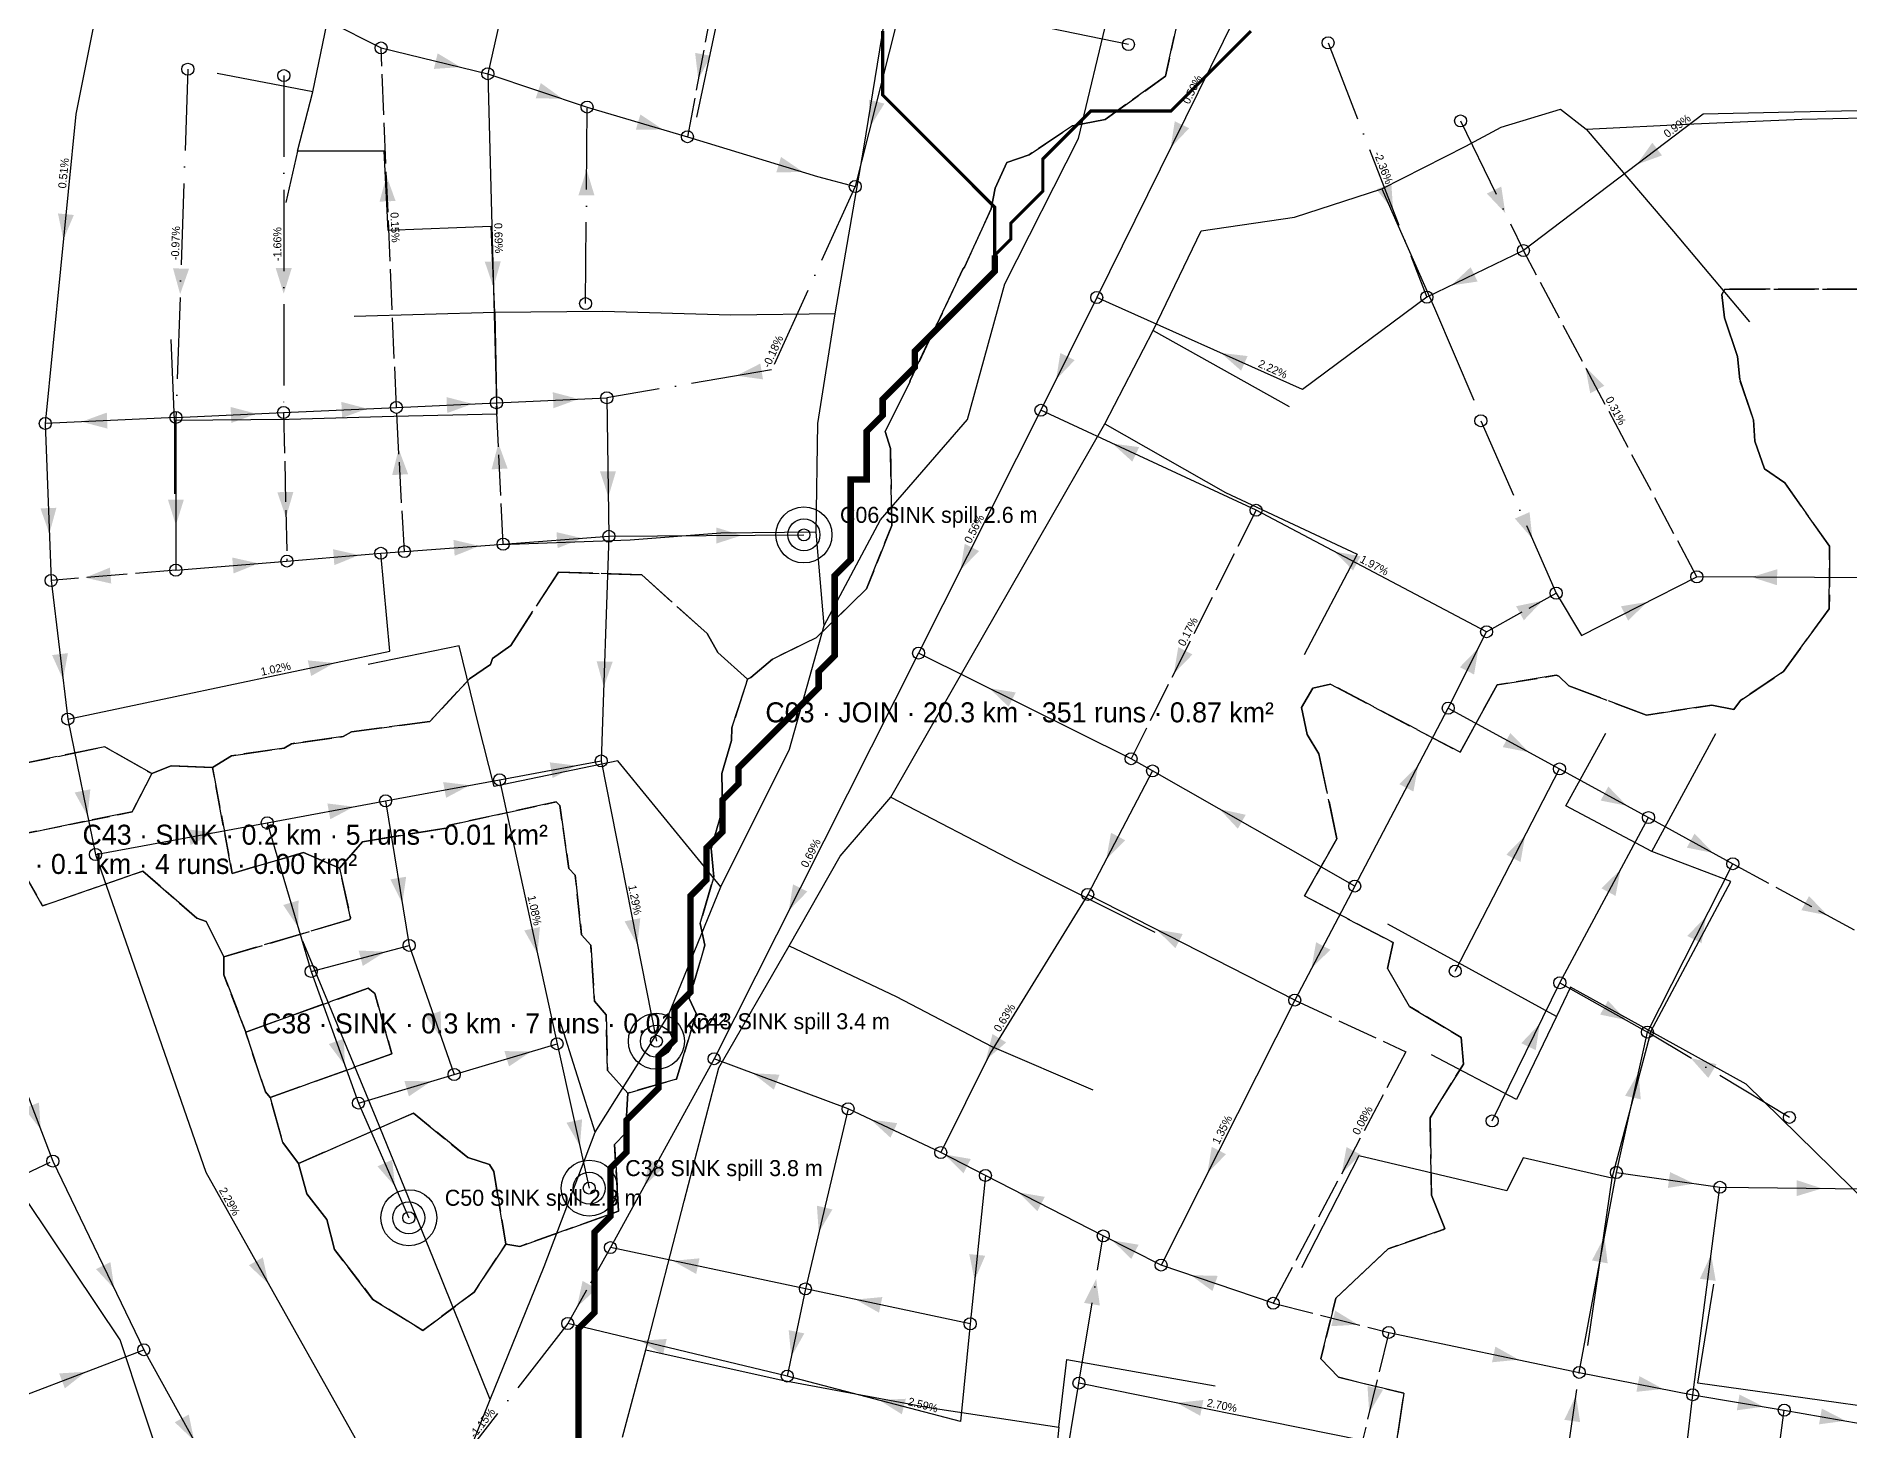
# Model space of a CAD drawing. Header units: metres. Extents: x 441395 to 476894, y 2561381 to 2578972.
# Drawn here: x 450240.7 to 450693.9, y 2568532.2 to 2568880.6 of the extents above; entities that cross this region are included whole.
import ezdxf
from ezdxf.enums import TextEntityAlignment as Align

# ---------------------------------------------------------------- set-up
doc = ezdxf.new("R2010")
doc.units = ezdxf.units.M
doc.header["$LTSCALE"] = 8
doc.linetypes.add('DASHDOT', pattern=[3.556, 2.54, -0.508, 0, -0.508])
doc.linetypes.add('DASHED', pattern=[1.524, 1.27, -0.254])
for name, color, linetype in [('A_ARROWS', 7, 'Continuous'), ('A_BUILT_2006', 252, 'Continuous'), ('A_CATCH_LABEL', 7, 'Continuous'), ('A_CATCHMENTS', 7, 'Continuous'), ('A_GRADIENT', 8, 'Continuous'), ('A_JUNCTIONS', 8, 'Continuous'), ('A_OUTLET_LABEL', 7, 'Continuous'), ('A_OUTLETS', 7, 'Continuous'), ('A_RUNS', 7, 'Continuous'), ('A_STREAMS', 5, 'Continuous')]:
    doc.layers.add(name, color=color, linetype=linetype)

msp = doc.modelspace()

# ---------------------------------------------------------------- linework, layer by layer
at = {"layer": 'A_ARROWS', "color": 3}
for points in [[(450346.73, 2568872.87), (450340.04, 2568872.42), (450340.98, 2568876.31)], [(450406.11, 2568869.77), (450405.33, 2568876.43), (450409.26, 2568875.69)], [(450372.2, 2568864.96), (450365.5, 2568865.1), (450366.77, 2568868.89)], [(450397.22, 2568857.31), (450390.51, 2568857.21), (450391.65, 2568861.05)], [(450449.12, 2568858.04), (450448.75, 2568864.74), (450452.63, 2568863.76)], [(450378.22, 2568847.25), (450380.17, 2568840.83), (450376.17, 2568840.87)], [(450432.34, 2568846.65), (450425.63, 2568846.6), (450426.8, 2568850.43)], [(450328.2, 2568845.74), (450330.47, 2568839.43), (450326.47, 2568839.26)], [(450247.46, 2568829.76), (450246.09, 2568836.32), (450250.07, 2568835.93)], [(450354.93, 2568817.9), (450352.76, 2568824.25), (450356.76, 2568824.35)], [(450276.63, 2568816.15), (450274.85, 2568822.61), (450278.85, 2568822.48)], [(450302.52, 2568816.25), (450300.52, 2568822.65), (450304.52, 2568822.65)], [(450415.65, 2568795.77), (450421.62, 2568798.81), (450422.29, 2568794.87)], [(450295.73, 2568786.27), (450289.43, 2568783.98), (450289.24, 2568787.97)], [(450323.4, 2568787.54), (450317.1, 2568785.24), (450316.92, 2568789.24)], [(450349.68, 2568788.74), (450343.38, 2568786.45), (450343.2, 2568790.44)], [(450376.24, 2568789.95), (450369.93, 2568787.66), (450369.75, 2568791.66)], [(450251.99, 2568784.27), (450258.3, 2568786.56), (450258.48, 2568782.56)], [(450356.17, 2568778.88), (450358.47, 2568772.58), (450354.47, 2568772.39)], [(450331.25, 2568777.45), (450333.6, 2568771.17), (450329.61, 2568770.95)], [(450383.65, 2568765.5), (450381.55, 2568771.87), (450385.55, 2568771.93)], [(450303.07, 2568760.32), (450300.93, 2568766.67), (450304.93, 2568766.76)], [(450243.95, 2568756.31), (450241.72, 2568762.64), (450245.71, 2568762.78)], [(450275.57, 2568758.45), (450273.57, 2568764.85), (450277.57, 2568764.85)], [(450377.21, 2568755.17), (450370.97, 2568752.7), (450370.68, 2568756.69)], [(450417.04, 2568755.9), (450410.65, 2568753.85), (450410.63, 2568757.85)], [(450321.38, 2568750.97), (450315.17, 2568748.45), (450314.84, 2568752.43)], [(450351.46, 2568753.25), (450345.23, 2568750.78), (450344.93, 2568754.77)], [(450252.87, 2568745.32), (450259.08, 2568747.83), (450259.41, 2568743.85)], [(450296.2, 2568748.89), (450289.98, 2568746.37), (450289.65, 2568750.36)], [(450247.37, 2568719.88), (450244.62, 2568725.99), (450248.59, 2568726.47)], [(450315.21, 2568724.02), (450309.36, 2568720.75), (450308.53, 2568724.66)], [(450332.16, 2568663.96), (450329.16, 2568669.95), (450333.11, 2568670.6)], [(450365.94, 2568651.36), (450362.63, 2568657.19), (450366.54, 2568658.04)], [(450327.94, 2568651.89), (450322.27, 2568648.31), (450321.24, 2568652.18)], [(450341.93, 2568630.34), (450337.94, 2568635.72), (450341.72, 2568637.04)], [(450364.38, 2568626.96), (450358.82, 2568623.22), (450357.67, 2568627.05)], [(450339.37, 2568619.5), (450333.81, 2568615.75), (450332.67, 2568619.59)], [(450376.53, 2568603.34), (450373.18, 2568609.16), (450377.09, 2568610.03)]]:
    msp.add_solid(points, dxfattribs=at)
at = {"layer": 'A_ARROWS', "color": 1}
for points in [[(450524.16, 2568852.74), (450525.2, 2568859.36), (450528.79, 2568857.59)], [(450640.66, 2568848.53), (450644.55, 2568853.99), (450646.97, 2568850.81)], [(450579.77, 2568837.09), (450575.59, 2568842.33), (450579.32, 2568843.78)], [(450607.8, 2568836.4), (450603.2, 2568841.28), (450606.8, 2568843.03)], [(450594.25, 2568818.32), (450599.14, 2568822.9), (450600.88, 2568819.3)], [(450495.55, 2568794.82), (450496.59, 2568801.44), (450500.18, 2568799.67)], [(450536.74, 2568801.47), (450543.4, 2568800.69), (450541.77, 2568797.03)], [(450627.79, 2568797.97), (450632.56, 2568793.26), (450629.03, 2568791.38)], [(450509.63, 2568778.82), (450516.28, 2568777.94), (450514.59, 2568774.31)], [(450614.59, 2568755.03), (450610.19, 2568760.09), (450613.86, 2568761.69)], [(450471.62, 2568747.17), (450472.71, 2568753.78), (450476.28, 2568751.98)], [(450565.03, 2568751.88), (450571.62, 2568750.67), (450569.76, 2568747.13)], [(450669.34, 2568745.47), (450675.75, 2568747.43), (450675.73, 2568743.43)], [(450617.07, 2568739.54), (450612.44, 2568734.69), (450610.5, 2568738.19)], [(450643.31, 2568739.28), (450638.51, 2568734.6), (450636.7, 2568738.17)], [(450524.97, 2568721.35), (450526.06, 2568727.96), (450529.64, 2568726.16)], [(450601.1, 2568727.75), (450600, 2568721.14), (450596.43, 2568722.94)], [(450478.84, 2568717.71), (450485.46, 2568716.65), (450483.68, 2568713.07)], [(450253.51, 2568685.77), (450250.27, 2568691.65), (450254.19, 2568692.45)], [(450536.38, 2568687.52), (450542.93, 2568686.09), (450540.96, 2568682.61)], [(450508.06, 2568674.99), (450509.27, 2568681.59), (450512.81, 2568679.72)], [(450428.71, 2568662.1), (450429.81, 2568668.72), (450433.38, 2568666.92)], [(450520.57, 2568657.45), (450527.18, 2568656.32), (450525.36, 2568652.76)], [(450559.32, 2568647.65), (450560.52, 2568654.24), (450564.07, 2568652.38)], [(450478, 2568624.81), (450479.65, 2568631.31), (450483.06, 2568629.22)], [(450419.71, 2568621.53), (450426.41, 2568621.16), (450425.01, 2568617.42)], [(450241.78, 2568607.51), (450237.62, 2568612.77), (450241.35, 2568614.2)], [(450449.2, 2568609.96), (450455.84, 2568609.04), (450454.14, 2568605.42)], [(450533.34, 2568596.5), (450534.44, 2568603.12), (450538.01, 2568601.31)], [(450566.9, 2568596.47), (450568.12, 2568603.07), (450571.66, 2568601.2)], [(450392.6, 2568593.32), (450393.93, 2568599.89), (450397.43, 2568597.97)], [(450467.61, 2568601.24), (450474.22, 2568600.1), (450472.4, 2568596.54)], [(450486.09, 2568591.77), (450492.7, 2568590.64), (450490.87, 2568587.08)], [(450436.23, 2568581.74), (450435.76, 2568588.43), (450439.65, 2568587.5)], [(450509.54, 2568579.78), (450516.15, 2568578.68), (450514.35, 2568575.11)], [(450298.69, 2568568.95), (450293.81, 2568573.55), (450297.3, 2568575.51)], [(450399.74, 2568574.65), (450406.42, 2568575.28), (450405.59, 2568571.37)], [(450475.18, 2568569.77), (450473.84, 2568576.34), (450477.82, 2568575.93)], [(450260.19, 2568567.69), (450255.61, 2568572.59), (450259.21, 2568574.33)], [(450529.21, 2568571.07), (450535.91, 2568570.9), (450534.62, 2568567.11)], [(450375.8, 2568563.09), (450377.2, 2568569.65), (450380.68, 2568567.69)], [(450505.55, 2568570.13), (450506.48, 2568563.49), (450502.53, 2568564.15)], [(450445.45, 2568564.98), (450452.12, 2568565.61), (450451.29, 2568561.7)], [(450429.36, 2568550.67), (450428.71, 2568557.34), (450432.62, 2568556.53)], [(450391.55, 2568554.68), (450398.24, 2568555.14), (450397.31, 2568551.25)], [(450253.09, 2568546.94), (450247.82, 2568542.79), (450246.4, 2568546.53)], [(450573.79, 2568536.7), (450573.36, 2568543.39), (450577.25, 2568542.44)], [(450451.31, 2568539.88), (450458, 2568540.19), (450456.99, 2568536.32)], [(450525.67, 2568539.18), (450532.34, 2568539.88), (450531.55, 2568535.95)], [(450280.15, 2568529.69), (450275.3, 2568534.32), (450278.79, 2568536.26)]]:
    msp.add_solid(points, dxfattribs=at)
at = {"layer": 'A_ARROWS', "color": 2}
for points in [[(450382.5, 2568717.99), (450380.72, 2568724.45), (450384.72, 2568724.31)], [(450613.73, 2568701.69), (450607.16, 2568703), (450609.07, 2568706.51)], [(450375.64, 2568698.38), (450369.72, 2568695.25), (450368.99, 2568699.19)], [(450586.04, 2568698.49), (450584.84, 2568691.89), (450581.3, 2568693.75)], [(450349.02, 2568693.46), (450343.09, 2568690.33), (450342.36, 2568694.26)], [(450638.2, 2568688.33), (450631.63, 2568689.64), (450633.54, 2568693.15)], [(450320.08, 2568688.11), (450314.15, 2568684.98), (450313.43, 2568688.91)], [(450612.77, 2568680.89), (450611.61, 2568674.29), (450608.06, 2568676.12)], [(450659.75, 2568676.56), (450653.17, 2568677.87), (450655.09, 2568681.39)], [(450636.61, 2568672.4), (450635.35, 2568665.82), (450631.82, 2568667.71)], [(450688.36, 2568660.94), (450681.78, 2568662.26), (450683.7, 2568665.77)], [(450390.9, 2568653.59), (450387.7, 2568659.48), (450391.63, 2568660.25)], [(450657.95, 2568660.62), (450656.84, 2568654.01), (450653.27, 2568655.82)], [(450638.06, 2568634.78), (450631.5, 2568636.17), (450633.46, 2568639.66)], [(450616.42, 2568633.9), (450615.4, 2568627.27), (450611.81, 2568629.03)], [(450654.09, 2568625.35), (450660.6, 2568623.77), (450658.54, 2568620.34)], [(450641.09, 2568621.69), (450641.65, 2568615.01), (450637.75, 2568615.87)], [(450655.04, 2568593.94), (450648.43, 2568592.86), (450648.99, 2568596.82)], [(450687, 2568592.74), (450680.58, 2568590.81), (450680.62, 2568594.81)], [(450632.58, 2568580.68), (450633.38, 2568574.02), (450629.45, 2568574.75)], [(450659.24, 2568576.26), (450660.39, 2568569.65), (450656.42, 2568570.17)], [(450571.01, 2568558.71), (450564.32, 2568558.33), (450565.29, 2568562.21)], [(450611.17, 2568549.96), (450604.49, 2568549.31), (450605.31, 2568553.23)], [(450647.23, 2568542.65), (450640.56, 2568541.93), (450641.33, 2568545.85)], [(450625.45, 2568540.98), (450626.51, 2568534.35), (450622.55, 2568534.93)], [(450672.31, 2568538.22), (450665.67, 2568537.31), (450666.33, 2568541.25)], [(450692.86, 2568534.69), (450686.21, 2568533.81), (450686.9, 2568537.75)]]:
    msp.add_solid(points, dxfattribs=at)
at = {"layer": 'A_ARROWS', "color": 4}
for points in [[(450285.16, 2568681.65), (450279.23, 2568678.52), (450278.5, 2568682.45)], [(450306.11, 2568657.97), (450302.38, 2568663.55), (450306.22, 2568664.68)], [(450317.81, 2568623.46), (450313.77, 2568628.81), (450317.53, 2568630.16)], [(450330.35, 2568593.21), (450325.95, 2568598.27), (450329.61, 2568599.87)]]:
    msp.add_solid(points, dxfattribs=at)
at = {"layer": 'A_BUILT_2006', "color": 252}
for points in [[(450309.76, 2568866.72), (450317.74, 2568905)], [(450447.5, 2568852.59), (450453.78, 2568891.06)], [(450501.11, 2568855.07), (450508.75, 2568886.68)], [(450410.44, 2568882.66), (450405.68, 2568860.34)], [(450309.76, 2568866.72), (450285.87, 2568871.26)], [(450305.94, 2568851.87), (450309.76, 2568866.72)], [(450606.75, 2568857.9), (450621.61, 2568862.36), (450628.05, 2568857.36)], [(450597.91, 2568853.13), (450606.75, 2568857.9)], [(450628.05, 2568857.36), (450654.93, 2568858.74)], [(450628.05, 2568857.36), (450649.81, 2568831.78)], [(450654.93, 2568858.74), (450681.92, 2568859.88)], [(450681.92, 2568859.88), (450705.11, 2568860.34)], [(450305.94, 2568851.87), (450303.05, 2568839.02)], [(450327.59, 2568851.89), (450305.94, 2568851.87)], [(450328.58, 2568832.02), (450327.59, 2568851.89)], [(450440.35, 2568811.24), (450447.5, 2568852.59)], [(450482.69, 2568818.71), (450501.11, 2568855.07)], [(450576.97, 2568842.45), (450597.91, 2568853.13)], [(450555.12, 2568835.39), (450576.97, 2568842.45)], [(450576.97, 2568842.45), (450590.11, 2568812.65)], [(450531.83, 2568831.96), (450555.12, 2568835.39)], [(450354.36, 2568833.07), (450328.58, 2568832.02)], [(450355.29, 2568811.59), (450354.36, 2568833.07)], [(450519.82, 2568807.09), (450531.83, 2568831.96)], [(450649.81, 2568831.78), (450668.79, 2568809.24)], [(450473.4, 2568784.82), (450482.69, 2568818.71)], [(450355.29, 2568811.59), (450320.09, 2568810.54)], [(450382.29, 2568811.86), (450355.29, 2568811.59)], [(450355.29, 2568811.59), (450355.74, 2568786.14)], [(450414.22, 2568810.93), (450382.29, 2568811.86)], [(450440.35, 2568811.24), (450414.22, 2568810.93)], [(450436.03, 2568783.83), (450440.35, 2568811.24)], [(450590.11, 2568812.65), (450599.9, 2568789.68)], [(450507.74, 2568783.77), (450519.82, 2568807.09)], [(450519.82, 2568807.09), (450553.76, 2568788.1)], [(450275.23, 2568784.56), (450274.35, 2568804.83)], [(450275.23, 2568784.56), (450275.2, 2568766.28)], [(450303.85, 2568784.87), (450275.23, 2568784.56)], [(450330.04, 2568785.61), (450303.85, 2568784.87)], [(450355.74, 2568786.14), (450330.04, 2568785.61)], [(450435.6, 2568756.73), (450436.03, 2568783.83)], [(450451.62, 2568759.79), (450473.4, 2568784.82)], [(450490.84, 2568754.27), (450507.74, 2568783.77)], [(450507.74, 2568783.77), (450537.84, 2568766.59)], [(450537.84, 2568766.59), (450570.8, 2568751.22)], [(450411.79, 2568756.47), (450389.13, 2568754.72)], [(450435.6, 2568756.73), (450411.79, 2568756.47)], [(450437.6, 2568733.36), (450435.6, 2568756.73)], [(450437.6, 2568733.36), (450451.62, 2568759.79)], [(450389.13, 2568754.72), (450356.82, 2568753.52)], [(450473.94, 2568724.76), (450490.84, 2568754.27)], [(450570.8, 2568751.22), (450557.53, 2568726.08)], [(450428.92, 2568702.51), (450437.6, 2568733.36)], [(450346.4, 2568728.28), (450323.66, 2568723.66)], [(450351.08, 2568708.92), (450346.4, 2568728.28)], [(450454.24, 2568690.52), (450473.94, 2568724.76)], [(450355.08, 2568693.17), (450351.08, 2568708.92)], [(450622.92, 2568688.35), (450632.96, 2568706.45)], [(450644.38, 2568676.89), (450660.41, 2568706.39)], [(450411.78, 2568668.07), (450428.92, 2568702.51)], [(450386.04, 2568699.53), (450355.08, 2568693.17)], [(450411.78, 2568668.07), (450386.04, 2568699.53)], [(450441.55, 2568675.71), (450454.24, 2568690.52)], [(450454.24, 2568690.52), (450485.66, 2568674.19)], [(450644.38, 2568676.89), (450622.92, 2568688.35)], [(450428.86, 2568653.34), (450441.55, 2568675.71)], [(450664.18, 2568669.42), (450644.38, 2568676.89)], [(450485.66, 2568674.19), (450520.23, 2568656.77)], [(450398.57, 2568635.87), (450411.78, 2568668.07)], [(450644.19, 2568631.95), (450664.18, 2568669.42)], [(450598.65, 2568647.69), (450578.47, 2568658.73)], [(450325.62, 2568610.32), (450307.31, 2568654.48)], [(450411.24, 2568622.83), (450428.86, 2568653.34)], [(450428.86, 2568653.34), (450455.61, 2568640.72)], [(450620.59, 2568635.7), (450598.65, 2568647.69)], [(450624.11, 2568643), (450620.59, 2568635.7)], [(450644.19, 2568631.95), (450624.11, 2568643)], [(450455.61, 2568640.72), (450479.48, 2568628.23)], [(450380.37, 2568606.76), (450371.51, 2568634.78)], [(450380.37, 2568606.76), (450398.57, 2568635.87)], [(450620.59, 2568635.7), (450610.58, 2568615)], [(450644.19, 2568631.95), (450634.44, 2568595.3)], [(450667.99, 2568618.82), (450644.19, 2568631.95)], [(450479.48, 2568628.23), (450504.73, 2568617.4)], [(450610.58, 2568615), (450589.32, 2568626.12)], [(450402.55, 2568589.54), (450411.24, 2568622.83)], [(450689.46, 2568597.75), (450667.99, 2568618.82)], [(450339.97, 2568575.13), (450325.62, 2568610.32)], [(450367.58, 2568573.25), (450380.37, 2568606.76)], [(450571.2, 2568600.88), (450556.84, 2568572.87)], [(450608.21, 2568592.17), (450571.2, 2568600.88)], [(450612.26, 2568600.37), (450608.21, 2568592.17)], [(450634.44, 2568595.3), (450612.26, 2568600.37)], [(450710.92, 2568576.67), (450689.46, 2568597.75)], [(450634.44, 2568595.3), (450628.32, 2568553.49)], [(450261.67, 2568554.91), (450238.35, 2568589.75)], [(450393.02, 2568552.39), (450402.55, 2568589.54)], [(450354.08, 2568540.01), (450339.97, 2568575.13)], [(450354.08, 2568540.01), (450367.58, 2568573.25)], [(450655.89, 2568544.12), (450659.88, 2568568.84)], [(450273.14, 2568520.27), (450261.67, 2568554.91)], [(450387.17, 2568530.63), (450393.02, 2568552.39)], [(450393.02, 2568552.39), (450427.11, 2568544.81)], [(450496.21, 2568533.14), (450498.23, 2568550)], [(450498.23, 2568550), (450535.31, 2568543.46)], [(450427.11, 2568544.81), (450463.71, 2568538.03)], [(450678.6, 2568540.93), (450655.89, 2568544.12)], [(450338.73, 2568501.56), (450354.08, 2568540.01)], [(450708.31, 2568536.75), (450678.6, 2568540.93)], [(450463.71, 2568538.03), (450496.21, 2568533.14)], [(450496.21, 2568533.14), (450492.64, 2568498.16)]]:
    msp.add_lwpolyline(points, dxfattribs=at)
at = {"layer": 'A_CATCHMENTS', "color": 3, "linetype": 'DASHED'}
msp.add_lwpolyline([(450526.49, 2568887.02), (450522.89, 2568870.58), (450507.81, 2568859.81), (450499.61, 2568858.23), (450488.79, 2568850.99), (450483.24, 2568849.08), (450480.31, 2568842.61), (450479.31, 2568837.45), (450472.62, 2568822.89), (450472.2, 2568822.36), (450465.83, 2568808.7), (450465.65, 2568808.47), (450459.09, 2568794.6), (450458.99, 2568794.13), (450452.79, 2568781.85), (450454.12, 2568777.57), (450454.47, 2568758.38), (450448.19, 2568742.53), (450435.6, 2568730.31), (450424.63, 2568724.99), (450419.26, 2568720.39), (450418.46, 2568719.97), (450411.04, 2568726.62), (450408.34, 2568731.34), (450391.99, 2568746.01), (450371.16, 2568746.73), (450359.28, 2568728.41), (450354.66, 2568725.12), (450354.15, 2568723.6), (450348.91, 2568720.02), (450339.05, 2568709.4), (450319.42, 2568706.83), (450317.37, 2568705.61), (450304.45, 2568703.84), (450302.6, 2568702.72), (450289.48, 2568700.85), (450284.74, 2568697.91), (450274.41, 2568698.34), (450269.55, 2568696.36), (450269.55, 2568696.36), (450257.82, 2568703.08), (450234.11, 2568698.23)], dxfattribs=at)
at = {"layer": 'A_CATCHMENTS', "color": 1, "linetype": 'DASHED'}
for points in [[(450235.64, 2568674.9), (450242.27, 2568663.34), (450267.33, 2568672.04), (450280.78, 2568660.25), (450283.16, 2568659.45), (450287.51, 2568650.59), (450287.53, 2568646.14), (450293.05, 2568631.81), (450293.04, 2568631.59), (450297.95, 2568616.84), (450299.1, 2568615.42), (450302.27, 2568604.19), (450306.23, 2568598.95), (450308.31, 2568591.43), (450313.26, 2568584.94), (450315.24, 2568577.48), (450324.82, 2568565.03), (450337.31, 2568557.23), (450350.08, 2568566.86), (450358.02, 2568578.8), (450361.49, 2568578.25), (450386.22, 2568587.06), (450385.19, 2568603.7), (450387.95, 2568606.57), (450388.49, 2568616.56), (450400.66, 2568620.06), (450405.61, 2568636.46), (450403.87, 2568640.21), (450407.78, 2568653.53), (450406.6, 2568658.93), (450409.98, 2568670.58), (450409.32, 2568677.65), (450412.2, 2568687.63), (450412.03, 2568696.37), (450414.41, 2568704.67), (450414.51, 2568707.77), (450418.46, 2568719.97), (450419.26, 2568720.39), (450424.63, 2568724.99), (450435.6, 2568730.31), (450448.19, 2568742.53), (450454.47, 2568758.38), (450454.12, 2568777.57), (450452.79, 2568781.85), (450458.99, 2568794.13), (450459.09, 2568794.6), (450465.65, 2568808.47), (450465.83, 2568808.7), (450472.2, 2568822.36), (450472.62, 2568822.89), (450479.31, 2568837.45), (450480.31, 2568842.61), (450483.24, 2568849.08), (450488.79, 2568850.99), (450499.61, 2568858.23), (450507.81, 2568859.81), (450522.89, 2568870.58), (450526.49, 2568887.02)], [(450734.95, 2568817.46), (450662.69, 2568817.39), (450661.88, 2568816.1), (450662.57, 2568810.2), (450665.82, 2568800.58), (450666.39, 2568794.8), (450669.81, 2568784.78), (450670.19, 2568779.4), (450672.57, 2568772.53), (450677.63, 2568768.98), (450688.85, 2568753.19), (450688.76, 2568737.57), (450677.29, 2568721.91), (450666.54, 2568714.64), (450664.9, 2568712.4), (450659.41, 2568713.5), (450643.11, 2568710.96), (450623.69, 2568718.34), (450621.15, 2568720.71), (450620.54, 2568720.93), (450605.74, 2568718.54), (450596.53, 2568701.69), (450564.09, 2568718.74), (450559.73, 2568717.73), (450556.83, 2568712.86), (450558.26, 2568706.12), (450561.21, 2568701.35), (450565.73, 2568680.07), (450557.61, 2568665.8), (450579.76, 2568654.15), (450578.38, 2568647.67), (450583.87, 2568638.22), (450596.73, 2568630.47), (450597.34, 2568623.81), (450588.99, 2568610.41), (450589.36, 2568591.07), (450592.7, 2568582.73), (450592.37, 2568582.49), (450578.53, 2568577.64), (450565.49, 2568565.36), (450561.66, 2568550.14), (450566.08, 2568545.55), (450582.45, 2568541.56), (450579.03, 2568518.16)], [(450234.11, 2568698.23), (450257.82, 2568703.08), (450269.55, 2568696.36), (450264.6, 2568686.83), (450237.05, 2568681.21)]]:
    msp.add_lwpolyline(points, dxfattribs=at)
at = {"layer": 'A_CATCHMENTS', "color": 2, "linetype": 'DASHED'}
msp.add_lwpolyline([(450579.03, 2568518.16), (450582.45, 2568541.56), (450566.08, 2568545.55), (450561.66, 2568550.14), (450565.49, 2568565.36), (450578.53, 2568577.64), (450592.37, 2568582.49), (450592.7, 2568582.73), (450589.36, 2568591.07), (450588.99, 2568610.41), (450597.34, 2568623.81), (450596.73, 2568630.47), (450583.87, 2568638.22), (450578.38, 2568647.67), (450579.76, 2568654.15), (450557.61, 2568665.8), (450565.73, 2568680.07), (450561.21, 2568701.35), (450558.26, 2568706.12), (450556.83, 2568712.86), (450559.73, 2568717.73), (450564.09, 2568718.74), (450596.53, 2568701.69), (450605.74, 2568718.54), (450620.54, 2568720.93), (450621.15, 2568720.71), (450623.69, 2568718.34), (450643.11, 2568710.96), (450659.41, 2568713.5), (450664.9, 2568712.4), (450666.54, 2568714.64), (450677.29, 2568721.91), (450688.76, 2568737.57), (450688.85, 2568753.19), (450677.63, 2568768.98), (450672.57, 2568772.53), (450670.19, 2568779.4), (450669.81, 2568784.78), (450666.39, 2568794.8), (450665.82, 2568800.58), (450662.57, 2568810.2), (450661.88, 2568816.1), (450662.69, 2568817.39), (450734.95, 2568817.46)], dxfattribs=at)
msp.add_lwpolyline([(450317.37, 2568705.61), (450319.42, 2568706.83), (450339.05, 2568709.4), (450348.91, 2568720.02), (450354.15, 2568723.6), (450354.66, 2568725.12), (450359.28, 2568728.41), (450371.16, 2568746.73), (450391.99, 2568746.01), (450408.34, 2568731.34), (450411.04, 2568726.62), (450418.46, 2568719.97), (450414.51, 2568707.77), (450414.41, 2568704.67), (450412.03, 2568696.37), (450412.2, 2568687.63), (450409.32, 2568677.65), (450409.98, 2568670.58), (450406.6, 2568658.93), (450407.78, 2568653.53), (450403.87, 2568640.21), (450405.61, 2568636.46), (450400.66, 2568620.06), (450388.49, 2568616.56), (450383.41, 2568622.23), (450383.07, 2568636.12), (450380.15, 2568639.55), (450379.24, 2568653.55), (450376.95, 2568656.12), (450375.38, 2568670.98), (450373.78, 2568672.7), (450371.49, 2568688.4), (450370.63, 2568689.29), (450343.85, 2568683.46), (450343.64, 2568682.86), (450322.22, 2568679.36), (450316.48, 2568672.71), (450307.42, 2568676.67), (450289.64, 2568671.41), (450284.74, 2568697.91), (450289.48, 2568700.85), (450302.6, 2568702.72), (450304.45, 2568703.84), (450317.37, 2568705.61)], close=True, dxfattribs=at)
at = {"layer": 'A_CATCHMENTS', "color": 4, "linetype": 'DASHED'}
for points in [[(450319.22, 2568660.34), (450319.05, 2568659.91), (450287.51, 2568650.59), (450283.16, 2568659.45), (450280.78, 2568660.25), (450267.33, 2568672.04), (450242.27, 2568663.34), (450235.64, 2568674.9), (450237.05, 2568681.21), (450264.6, 2568686.83), (450269.55, 2568696.36), (450274.41, 2568698.34), (450284.74, 2568697.91), (450289.64, 2568671.41), (450307.42, 2568676.67), (450316.48, 2568672.71), (450319.22, 2568660.34)], [(450329.52, 2568626.35), (450299.1, 2568615.42), (450297.95, 2568616.84), (450293.04, 2568631.59), (450293.05, 2568631.81), (450323.59, 2568642.78), (450325.27, 2568641.42), (450329.52, 2568626.35)], [(450306.23, 2568598.95), (450334.96, 2568611.57), (450348.53, 2568600.44), (450353.95, 2568598.72), (450355.03, 2568596.97), (450358.02, 2568578.8), (450350.08, 2568566.86), (450337.31, 2568557.23), (450324.82, 2568565.03), (450315.24, 2568577.48), (450313.26, 2568584.94), (450308.31, 2568591.43), (450306.23, 2568598.95)]]:
    msp.add_lwpolyline(points, close=True, dxfattribs=at)
at = {"layer": 'A_CATCHMENTS', "color": 3, "linetype": 'DASHED'}
msp.add_lwpolyline([(450323.59, 2568642.78), (450293.05, 2568631.81), (450287.53, 2568646.14), (450287.51, 2568650.59), (450319.05, 2568659.91), (450319.22, 2568660.34), (450316.48, 2568672.71), (450322.22, 2568679.36), (450343.64, 2568682.86), (450343.85, 2568683.46), (450370.63, 2568689.29), (450371.49, 2568688.4), (450373.78, 2568672.7), (450375.38, 2568670.98), (450376.95, 2568656.12), (450379.24, 2568653.55), (450380.15, 2568639.55), (450383.07, 2568636.12), (450383.41, 2568622.23), (450388.49, 2568616.56), (450387.95, 2568606.57), (450385.19, 2568603.7), (450386.22, 2568587.06), (450361.49, 2568578.25), (450358.02, 2568578.8), (450355.03, 2568596.97), (450353.95, 2568598.72), (450348.53, 2568600.44), (450334.96, 2568611.57), (450306.23, 2568598.95), (450302.27, 2568604.19), (450299.1, 2568615.42), (450329.52, 2568626.35), (450325.27, 2568641.42), (450323.59, 2568642.78)], close=True, dxfattribs=at)
at = {"layer": 'A_JUNCTIONS'}
for centre in [(450326.83, 2568877.66), (450513.62, 2568878.51), (450563.52, 2568878.93), (450278.55, 2568872.35), (450302.55, 2568870.75), (450353.52, 2568871.23), (450378.34, 2568862.9), (450596.62, 2568859.43), (450403.41, 2568855.48), (450445.35, 2568843.05), (450612.34, 2568827.04), (450377.96, 2568813.78), (450505.68, 2568815.32), (450588.19, 2568815.4), (450302.5, 2568786.58), (450330.68, 2568787.87), (450355.69, 2568789.01), (450383.27, 2568790.27), (450491.75, 2568787.13), (450242.93, 2568783.85), (450275.58, 2568785.35), (450601.68, 2568784.54), (450545.52, 2568762.15), (450383.8, 2568755.66), (450432.53, 2568756.01), (450326.79, 2568751.41), (450332.66, 2568751.85), (450357.35, 2568753.69), (450275.56, 2568747.19), (450303.31, 2568749.48), (450244.39, 2568744.62), (450620.52, 2568741.46), (450655.67, 2568745.54), (450603.14, 2568731.82), (450461.19, 2568726.48), (450248.56, 2568710), (450593.53, 2568712.72), (450381.86, 2568699.53), (450514.27, 2568700.1), (450519.65, 2568697.04), (450621.35, 2568697.53), (450356.48, 2568694.84), (450327.99, 2568689.57), (450298.39, 2568684.09), (450643.58, 2568685.39), (450255.48, 2568676.16), (450664.67, 2568673.87), (450503.43, 2568666.19), (450570.17, 2568668.29), (450333.87, 2568653.46), (450309.37, 2568646.95), (450595.31, 2568647.05), (450621.43, 2568644.12), (450555.18, 2568639.79), (450370.83, 2568628.89), (450395.64, 2568629.5), (450643.33, 2568631.82), (450410.06, 2568625.14), (450345.11, 2568621.21), (450321.19, 2568614.07), (450443.56, 2568612.62), (450678.79, 2568610.5), (450604.52, 2568609.59), (450466.72, 2568601.7), (450244.82, 2568599.57), (450635.55, 2568596.72), (450378.87, 2568592.82), (450477.86, 2568595.99), (450661.44, 2568593.02), (450333.78, 2568585.41), (450384.17, 2568577.95), (450507.33, 2568580.89), (450521.79, 2568573.6), (450432.88, 2568567.64), (450549.81, 2568564.05), (450373.49, 2568559), (450474.07, 2568558.92), (450578.68, 2568556.78), (450267.54, 2568552.44), (450626.3, 2568546.78), (450428.37, 2568545.88), (450501.25, 2568544.13), (450654.64, 2568541.19), (450677.52, 2568537.35)]:
    msp.add_circle(centre, 1.5, dxfattribs=at)
at = {"layer": 'A_OUTLETS', "color": 1}
for centre, radius in [((450432.53, 2568756.01), 7), ((450432.53, 2568756.01), 4), ((450395.64, 2568629.5), 7), ((450395.64, 2568629.5), 4), ((450378.87, 2568592.82), 7), ((450378.87, 2568592.82), 4), ((450333.78, 2568585.41), 7), ((450333.78, 2568585.41), 4)]:
    msp.add_circle(centre, radius, dxfattribs=at)
at = {"layer": 'A_RUNS', "color": 3}
for points in [[(450364.16, 2568918.47), (450353.52, 2568871.23)], [(450259.88, 2568907.87), (450250.55, 2568861.13), (450242.93, 2568783.85)], [(450309.64, 2568897.47), (450313.64, 2568884.38), (450326.83, 2568877.66)], [(450457.23, 2568890.22), (450445.35, 2568843.05)], [(450326.83, 2568877.66), (450353.52, 2568871.23)], [(450353.52, 2568871.23), (450378.34, 2568862.9)], [(450353.52, 2568871.23), (450355.69, 2568789.01)], [(450378.34, 2568862.9), (450403.41, 2568855.48)], [(450403.41, 2568855.48), (450435.95, 2568845.54), (450445.35, 2568843.05)], [(450330.68, 2568787.87), (450355.69, 2568789.01)], [(450355.69, 2568789.01), (450383.27, 2568790.27)], [(450383.27, 2568790.27), (450383.8, 2568755.66)], [(450275.58, 2568785.35), (450242.93, 2568783.85)], [(450242.93, 2568783.85), (450244.39, 2568744.62)], [(450275.58, 2568785.35), (450275.56, 2568747.19)], [(450275.58, 2568785.35), (450302.5, 2568786.58)], [(450302.5, 2568786.58), (450330.68, 2568787.87)], [(450326.79, 2568751.41), (450332.66, 2568751.85)], [(450332.66, 2568751.85), (450357.35, 2568753.69)], [(450357.35, 2568753.69), (450383.8, 2568755.66)], [(450383.8, 2568755.66), (450432.53, 2568756.01)], [(450248.56, 2568710), (450329.06, 2568726.94), (450326.79, 2568751.41)], [(450275.56, 2568747.19), (450303.31, 2568749.48)], [(450303.31, 2568749.48), (450326.79, 2568751.41)], [(450244.39, 2568744.62), (450248.56, 2568710)], [(450356.48, 2568694.84), (450370.83, 2568628.89)], [(450327.99, 2568689.57), (450333.87, 2568653.46)], [(450309.37, 2568646.95), (450333.87, 2568653.46)], [(450333.87, 2568653.46), (450345.11, 2568621.21)], [(450345.11, 2568621.21), (450370.83, 2568628.89)], [(450370.83, 2568628.89), (450378.87, 2568592.82)], [(450321.19, 2568614.07), (450345.11, 2568621.21)]]:
    msp.add_lwpolyline(points, dxfattribs=at)
at = {"layer": 'A_RUNS', "color": 1}
for points in [[(450556.32, 2568917.83), (450505.68, 2568815.32)], [(450699.74, 2568862), (450676.05, 2568861.52), (450657.29, 2568861.15), (450612.34, 2568827.04)], [(450612.34, 2568827.04), (450588.19, 2568815.4)], [(450505.68, 2568815.32), (450491.75, 2568787.13)], [(450588.19, 2568815.4), (450557.16, 2568792.36), (450505.68, 2568815.32)], [(450491.75, 2568787.13), (450461.19, 2568726.48)], [(450545.52, 2568762.15), (450491.75, 2568787.13)], [(450603.14, 2568731.82), (450545.52, 2568762.15)], [(450620.52, 2568741.46), (450626.82, 2568730.91), (450655.67, 2568745.54)], [(450699.85, 2568745.3), (450655.67, 2568745.54)], [(450593.53, 2568712.72), (450603.14, 2568731.82)], [(450461.19, 2568726.48), (450425.64, 2568656.02), (450410.06, 2568625.14)], [(450514.27, 2568700.1), (450461.19, 2568726.48)], [(450248.56, 2568710), (450255.48, 2568676.16)], [(450519.65, 2568697.04), (450514.27, 2568700.1)], [(450519.65, 2568697.04), (450503.43, 2568666.19)], [(450570.17, 2568668.29), (450519.65, 2568697.04)], [(450255.48, 2568676.16), (450283.03, 2568596.84), (450333.29, 2568507.36)], [(450503.43, 2568666.19), (450479.08, 2568626.57), (450466.72, 2568601.7)], [(450555.18, 2568639.79), (450503.43, 2568666.19)], [(450570.17, 2568668.29), (450555.18, 2568639.79)], [(450555.18, 2568639.79), (450521.79, 2568573.6)], [(450233.63, 2568628.75), (450244.82, 2568599.57)], [(450410.06, 2568625.14), (450384.17, 2568577.95)], [(450443.56, 2568612.62), (450410.06, 2568625.14)], [(450443.56, 2568612.62), (450432.88, 2568567.64)], [(450466.72, 2568601.7), (450443.56, 2568612.62)], [(450244.82, 2568599.57), (450267.54, 2568552.44)], [(450477.86, 2568595.99), (450466.72, 2568601.7)], [(450477.86, 2568595.99), (450474.07, 2568558.92)], [(450507.33, 2568580.89), (450477.86, 2568595.99)], [(450521.79, 2568573.6), (450507.33, 2568580.89)], [(450432.88, 2568567.64), (450384.17, 2568577.95)], [(450549.81, 2568564.05), (450521.79, 2568573.6)], [(450432.88, 2568567.64), (450428.37, 2568545.88)], [(450474.07, 2568558.92), (450432.88, 2568567.64)], [(450428.37, 2568545.88), (450373.49, 2568559)], [(450474.07, 2568558.92), (450471.69, 2568534.54), (450428.37, 2568545.88)], [(450222.07, 2568535.13), (450267.54, 2568552.44)], [(450267.54, 2568552.44), (450285.32, 2568520.36)], [(450568.78, 2568509.34), (450497.33, 2568520.43), (450501.25, 2568544.13)], [(450572.11, 2568529.79), (450501.25, 2568544.13)]]:
    msp.add_lwpolyline(points, dxfattribs=at)
at = {"layer": 'A_RUNS', "color": 3, "linetype": 'DASHED'}
for points in [[(450412.01, 2568901.03), (450403.41, 2568855.48)], [(450330.68, 2568787.87), (450326.83, 2568877.66)], [(450357.35, 2568753.69), (450355.69, 2568789.01)], [(450302.5, 2568786.58), (450303.31, 2568749.48)], [(450332.66, 2568751.85), (450330.68, 2568787.87)], [(450275.56, 2568747.19), (450244.39, 2568744.62)]]:
    msp.add_lwpolyline(points, dxfattribs=at)
at = {"layer": 'A_RUNS', "color": 3, "linetype": 'DASHDOT'}
for points in [[(450513.62, 2568878.51), (450457.23, 2568890.22)], [(450278.55, 2568872.35), (450275.58, 2568785.35)], [(450302.55, 2568870.75), (450302.5, 2568786.58)], [(450377.96, 2568813.78), (450378.34, 2568862.9)], [(450445.35, 2568843.05), (450424.45, 2568797.26), (450383.27, 2568790.27)]]:
    msp.add_lwpolyline(points, dxfattribs=at)
at = {"layer": 'A_RUNS', "color": 1, "linetype": 'DASHDOT'}
for points in [[(450563.52, 2568878.93), (450588.19, 2568815.4)], [(450596.62, 2568859.43), (450612.34, 2568827.04)], [(450601.68, 2568784.54), (450620.52, 2568741.46)], [(450501.25, 2568544.13), (450507.33, 2568580.89)], [(450373.49, 2568559), (450333.29, 2568507.36)]]:
    msp.add_lwpolyline(points, dxfattribs=at)
at = {"layer": 'A_RUNS', "color": 1, "linetype": 'DASHED'}
for points in [[(450655.67, 2568745.54), (450612.34, 2568827.04)], [(450545.52, 2568762.15), (450514.27, 2568700.1)], [(450603.14, 2568731.82), (450620.52, 2568741.46)], [(450555.18, 2568639.79), (450582.93, 2568626.89), (450549.81, 2568564.05)], [(450201.8, 2568579.56), (450244.82, 2568599.57)], [(450384.17, 2568577.95), (450373.49, 2568559)], [(450578.68, 2568556.78), (450572.11, 2568529.79)]]:
    msp.add_lwpolyline(points, dxfattribs=at)
at = {"layer": 'A_RUNS', "color": 2}
for points in [[(450383.8, 2568755.66), (450381.86, 2568699.53)], [(450570.17, 2568668.29), (450593.53, 2568712.72)], [(450593.53, 2568712.72), (450621.35, 2568697.53)], [(450356.48, 2568694.84), (450381.86, 2568699.53)], [(450381.86, 2568699.53), (450395.64, 2568629.5)], [(450595.31, 2568647.05), (450621.35, 2568697.53)], [(450621.35, 2568697.53), (450643.58, 2568685.39)], [(450327.99, 2568689.57), (450356.48, 2568694.84)], [(450298.39, 2568684.09), (450327.99, 2568689.57)], [(450621.43, 2568644.12), (450643.58, 2568685.39)], [(450643.58, 2568685.39), (450664.67, 2568673.87)], [(450643.33, 2568631.82), (450664.67, 2568673.87)], [(450604.52, 2568609.59), (450621.43, 2568644.12)], [(450621.43, 2568644.12), (450643.33, 2568631.82)], [(450635.55, 2568596.72), (450643.33, 2568631.82)], [(450626.3, 2568546.78), (450635.55, 2568596.72)], [(450635.55, 2568596.72), (450661.44, 2568593.02)], [(450654.64, 2568541.19), (450661.44, 2568593.02)], [(450661.44, 2568593.02), (450697.37, 2568592.63)], [(450578.68, 2568556.78), (450626.3, 2568546.78)], [(450626.3, 2568546.78), (450654.64, 2568541.19)], [(450616.92, 2568476.4), (450647.1, 2568471.49), (450649.48, 2568494.47), (450651.71, 2568516.32), (450654.64, 2568541.19)], [(450654.64, 2568541.19), (450677.52, 2568537.35)], [(450673.44, 2568470.24), (450675.49, 2568491.02), (450674.12, 2568512.22), (450677.52, 2568537.35)], [(450677.52, 2568537.35), (450696.52, 2568534.05)]]:
    msp.add_lwpolyline(points, dxfattribs=at)
at = {"layer": 'A_RUNS', "color": 4}
for points in [[(450255.48, 2568676.16), (450298.39, 2568684.09)], [(450298.39, 2568684.09), (450309.37, 2568646.95)], [(450309.37, 2568646.95), (450321.19, 2568614.07)], [(450321.19, 2568614.07), (450333.78, 2568585.41)]]:
    msp.add_lwpolyline(points, dxfattribs=at)
at = {"layer": 'A_RUNS', "color": 2, "linetype": 'DASHED'}
for points in [[(450664.67, 2568673.87), (450698.29, 2568655.52)], [(450549.81, 2568564.05), (450578.68, 2568556.78)]]:
    msp.add_lwpolyline(points, dxfattribs=at)
at = {"layer": 'A_RUNS', "color": 2, "linetype": 'DASHDOT'}
for points in [[(450678.79, 2568610.5), (450643.33, 2568631.82)], [(450622.74, 2568522.37), (450626.3, 2568546.78)]]:
    msp.add_lwpolyline(points, dxfattribs=at)
at = {"layer": 'A_STREAMS', "color": 5}
for points, const_width in [([(450452.2, 2568881.9), (450452.2, 2568877.9), (450452.2, 2568873.9), (450452.2, 2568869.9), (450452.2, 2568865.9), (450456.2, 2568861.89), (450460.21, 2568857.89), (450464.21, 2568853.89), (450468.21, 2568849.89), (450472.21, 2568845.89), (450476.21, 2568841.88), (450480.21, 2568837.88), (450480.21, 2568833.88), (450480.21, 2568829.88), (450480.21, 2568825.88)], 0.8), ([(450544.24, 2568881.9), (450540.24, 2568877.9), (450536.24, 2568873.9), (450532.24, 2568869.9), (450528.24, 2568865.9), (450524.23, 2568861.89), (450520.23, 2568861.89), (450516.23, 2568861.89), (450512.23, 2568861.89), (450508.23, 2568861.89), (450504.22, 2568861.89), (450500.22, 2568857.89), (450496.22, 2568853.89), (450492.22, 2568849.89), (450492.22, 2568845.89), (450492.22, 2568841.88), (450488.22, 2568837.88), (450484.22, 2568833.88), (450484.22, 2568829.88), (450480.21, 2568825.88)], 0.8), ([(450480.21, 2568825.88), (450480.21, 2568821.88), (450476.21, 2568817.87), (450472.21, 2568813.87), (450468.21, 2568809.87), (450464.21, 2568805.87), (450460.21, 2568801.87), (450460.21, 2568797.87), (450456.2, 2568793.86), (450452.2, 2568789.86), (450452.2, 2568785.86), (450448.2, 2568781.86), (450448.2, 2568777.86), (450448.2, 2568773.85), (450448.2, 2568769.85), (450444.2, 2568769.85), (450444.2, 2568765.85), (450444.2, 2568761.85), (450444.2, 2568757.85), (450444.2, 2568753.85), (450444.2, 2568749.84), (450440.2, 2568745.84), (450440.2, 2568741.84), (450440.2, 2568737.84), (450440.2, 2568733.84), (450440.2, 2568729.83), (450440.2, 2568725.83), (450436.2, 2568721.83), (450436.2, 2568717.83), (450432.19, 2568713.83), (450428.19, 2568709.83), (450424.19, 2568705.82), (450420.19, 2568701.82), (450416.19, 2568697.82), (450416.19, 2568693.82), (450412.18, 2568689.82), (450412.18, 2568685.82), (450412.18, 2568681.81), (450408.18, 2568677.81), (450408.18, 2568673.81), (450408.18, 2568669.81), (450404.18, 2568665.81), (450404.18, 2568661.8), (450404.18, 2568657.8), (450404.18, 2568653.8), (450404.18, 2568649.8), (450404.18, 2568645.8), (450404.18, 2568641.8), (450400.18, 2568637.79), (450400.18, 2568633.79), (450400.18, 2568629.79), (450396.18, 2568625.79), (450396.18, 2568621.79), (450396.18, 2568617.79), (450392.18, 2568613.78), (450388.17, 2568609.78), (450388.17, 2568605.78), (450388.17, 2568601.78), (450384.17, 2568597.78), (450384.17, 2568593.77), (450384.17, 2568589.77), (450384.17, 2568585.77), (450380.17, 2568581.77), (450380.17, 2568577.77), (450380.17, 2568573.77), (450380.17, 2568569.76), (450380.17, 2568565.76), (450380.17, 2568561.76), (450376.17, 2568557.76), (450376.17, 2568553.76), (450376.17, 2568549.75), (450376.17, 2568545.75), (450376.17, 2568541.75), (450376.17, 2568537.75), (450376.17, 2568533.75), (450376.17, 2568529.75)], 1.6)]:
    msp.add_lwpolyline(points, dxfattribs=dict(at, const_width=const_width))

# ---------------------------------------------------------------- texts
at = {"layer": 'A_CATCH_LABEL', "color": 1}
msp.add_text('C03 · JOIN · 20.3 km · 351 runs · 0.87 km²', height=5, dxfattribs=at).set_placement((450486.43, 2568711.68), align=Align.MIDDLE_CENTER)
at = {"layer": 'A_CATCH_LABEL', "color": 2}
msp.add_text('C43 · SINK · 0.2 km · 5 runs · 0.01 km²', height=5, dxfattribs=at).set_placement((450310.39, 2568681.11), align=Align.MIDDLE_CENTER)
at = {"layer": 'A_CATCH_LABEL', "color": 4}
msp.add_text('C50 · SINK · 0.1 km · 4 runs · 0.00 km²', height=5, dxfattribs=at).set_placement((450262.74, 2568673.8), align=Align.MIDDLE_CENTER)
at = {"layer": 'A_CATCH_LABEL', "color": 3}
msp.add_text('C38 · SINK · 0.3 km · 7 runs · 0.01 km²', height=5, dxfattribs=at).set_placement((450355.25, 2568633.96), align=Align.MIDDLE_CENTER)
at = {"layer": 'A_GRADIENT', "color": 1}
for s, rotation, p in [('0.50%', 63.7099, (450531, 2568866.58)), ('0.99%', 37.1871, (450651.72, 2568856.93)), ('-2.36%', -68.7776, (450575.85, 2568847.17)), ('2.22%', 335.9607, (450549.07, 2568795.97)), ('0.31%', 298.0014, (450634, 2568786.29)), ('0.56%', 63.2605, (450476.47, 2568756.8)), ('1.97%', 332.2452, (450574.33, 2568746.99)), ('0.17%', 63.2759, (450529.89, 2568731.12)), ('0.69%', 63.225, (450435.63, 2568675.81)), ('0.63%', 58.426, (450483.99, 2568634.55)), ('0.08%', 62.2083, (450573.51, 2568609)), ('1.35%', 63.225, (450538.48, 2568606.69)), ('2.29%', -60.6751, (450287.59, 2568588.7)), ('2.59%', 345.3286, (450461.88, 2568537.11)), ('2.70%', 348.5624, (450536.68, 2568536.96)), ('-1.15%', 52.0937, (450353.39, 2568533.18))]:
    msp.add_text(s, height=2, rotation=rotation, dxfattribs=at).set_placement(p, align=Align.BOTTOM_CENTER)
at = {"layer": 'A_GRADIENT', "color": 3}
for s, rotation, p in [('0.51%', 84.3676, (450249.08, 2568846.21)), ('0.15%', 272.4558, (450328.75, 2568832.76)), ('0.69%', -88.4874, (450354.61, 2568830.12)), ('-0.97%', 88.0446, (450277.07, 2568828.85)), ('-1.66%', 89.967, (450302.53, 2568828.67)), ('-0.18%', 65.4653, (450426.23, 2568801.16)), ('1.02%', 11.8811, (450300.84, 2568721)), ('1.08%', -77.7225, (450363.66, 2568661.86))]:
    msp.add_text(s, height=2, rotation=rotation, dxfattribs=at).set_placement(p, align=Align.BOTTOM_CENTER)
at = {"layer": 'A_GRADIENT', "color": 2}
msp.add_text('1.29%', height=2, rotation=-78.8722, dxfattribs=at).set_placement((450388.75, 2568664.52), align=Align.BOTTOM_CENTER)
at = {"layer": 'A_OUTLET_LABEL', "color": 1}
for s, p in [('C06 SINK spill 2.6 m', (450441.53, 2568759.01)), ('C43 SINK spill 3.4 m', (450404.64, 2568632.5)), ('C38 SINK spill 3.8 m', (450387.87, 2568595.82)), ('C50 SINK spill 2.3 m', (450342.78, 2568588.41))]:
    msp.add_text(s, height=4, dxfattribs=at).set_placement(p)

doc.saveas('drawing.dxf')
